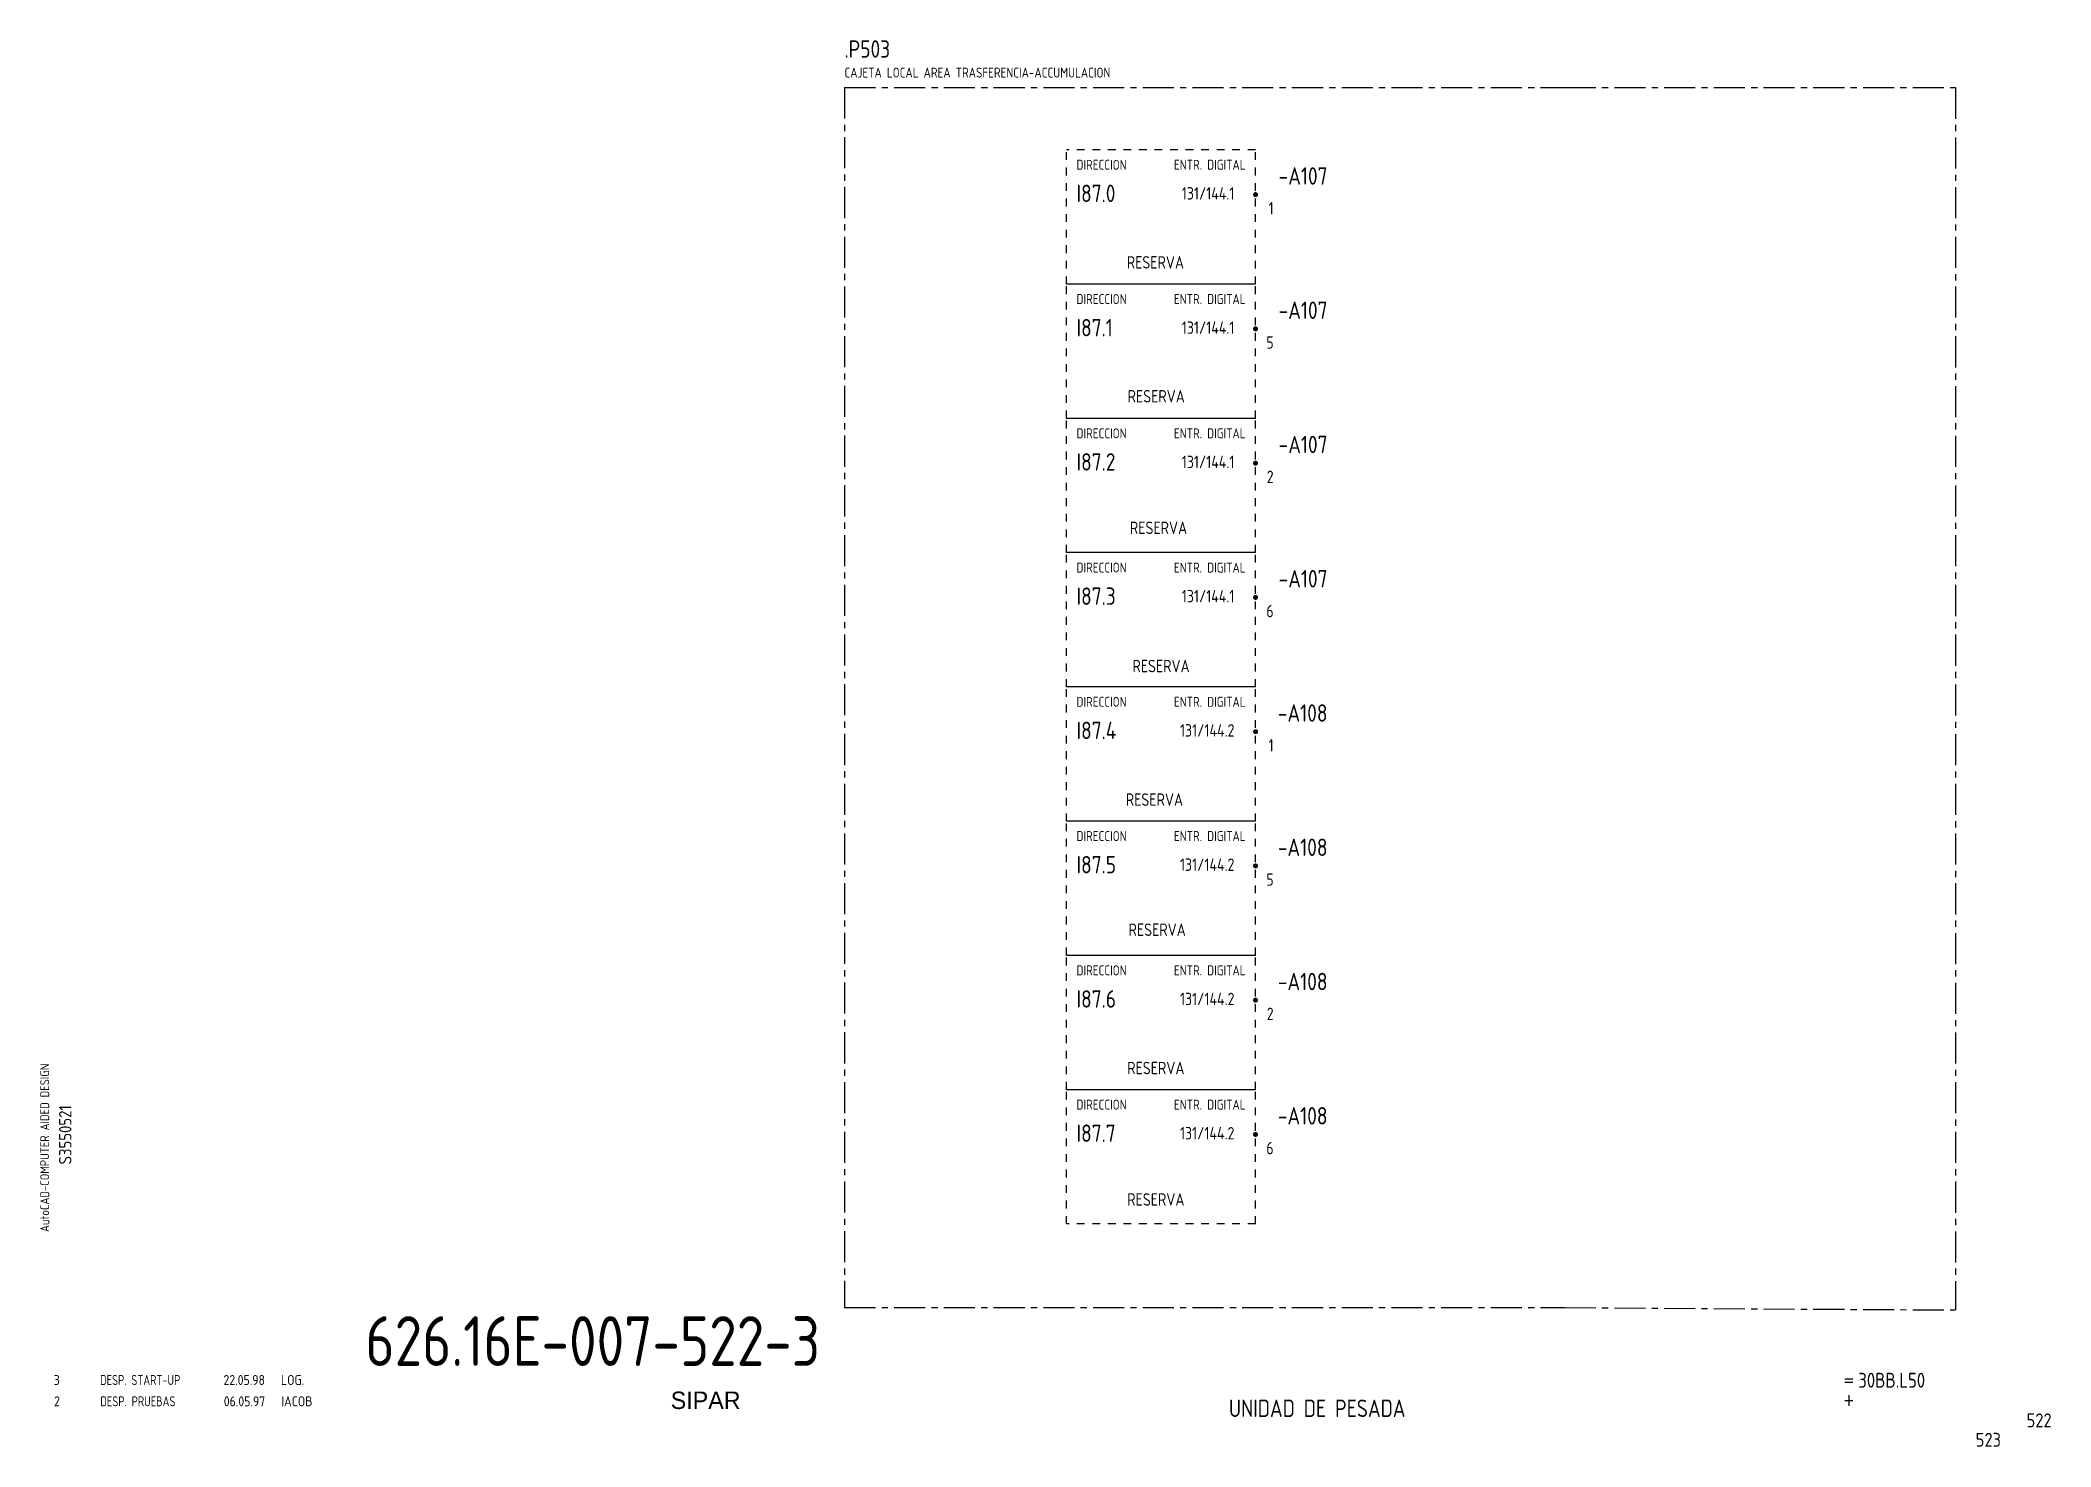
# Model space of a CAD drawing. Extents: x 10 to 414, y 6 to 289.
import ezdxf
from ezdxf.enums import TextEntityAlignment as Align

# ---------------------------------------------------------------- set-up
doc = ezdxf.new("R2010")
doc.units = 0
doc.header["$LTSCALE"] = 5
doc.header["$MEASUREMENT"] = 0
doc.linetypes.add('CENTER', pattern=[2, 1.25, -0.25, 0.25, -0.25])
doc.linetypes.add('HIDDEN1', pattern=[0.625, 0.3125, -0.3125])
doc.layers.get('0').update_dxf_attribs({"linetype": 'CONTINUOUS'})
doc.layers.add('3', color=3, linetype='CONTINUOUS')
doc.layers.add('CART', color=7, linetype='CONTINUOUS')
doc.styles.add('DIN', font='DIN.shx', dxfattribs={"width": 0.85})
doc.styles.add('N', font='ROMANS', dxfattribs={"width": 0.85, "height": 3})
doc.styles.add('X', font='UNIV.SHX', dxfattribs={"height": 3.5})

# ---------------------------------------------------------------- blocks, each defined once
blk = doc.blocks.new('B5-3')
at = {"linetype": 'Continuous', "const_width": 0.5}
blk.add_lwpolyline([(-0.25, 0, 1), (0.25, 0, 1)], format="xyb", close=True, dxfattribs=at)
blk = doc.blocks.new('REV2')
at = {"color": 3, "style": 'DIN'}
for s, width, p in [('2', 0.9, (12.45, 13.79)), ('DESP. PRUEBAS', 0.8, (21.76, 13.79)), ('06.05.97', 0.9, (46.59, 13.79)), ('IACOB', 0.9, (58.16, 13.79))]:
    blk.add_text(s, height=2, dxfattribs=dict(at, width=width)).set_placement(p)
blk = doc.blocks.new('DESP')
at = {"color": 3, "style": 'DIN'}
for s, width, p in [('3', 0.9, (7.45, 13.02)), ('DESP. START-UP', 0.8, (16.76, 13.02)), ('22.05.98', 0.9, (41.59, 13.02)), ('LOG.', 0.9, (53.16, 13.02))]:
    blk.add_text(s, height=2, dxfattribs=dict(at, width=width)).set_placement(p)

msp = doc.modelspace()

# ---------------------------------------------------------------- linework, layer by layer
at = {"color": 3, "linetype": 'CENTER'}
for p, q in [((171.42, 279), (171.42, 33.63)), ((171.42, 279), (316.27, 279)), ((316.27, 279), (394.88, 278.97)), ((394.88, 278.97), (394.88, 33.16)), ((171.42, 33.63), (316.27, 33.63)), ((316.27, 33.63), (394.88, 33.16))]:
    msp.add_line(p, q, dxfattribs=at)
at = {"linetype": 'HIDDEN1'}
for p, q in [((254.09, 266.46), (216.09, 266.46)), ((216.09, 239.46), (216.09, 266.46)), ((254.09, 239.46), (254.09, 266.46)), ((254.09, 239.46), (216.09, 239.46)), ((216.09, 212.46), (216.09, 239.46)), ((254.09, 212.46), (254.09, 239.46)), ((254.09, 212.46), (216.09, 212.46)), ((216.09, 185.46), (216.09, 212.46)), ((254.09, 185.46), (254.09, 212.46)), ((254.09, 185.46), (216.09, 185.46)), ((216.09, 158.46), (216.09, 185.46)), ((254.09, 158.46), (254.09, 185.46)), ((216.09, 131.46), (216.09, 158.46)), ((254.09, 131.46), (254.09, 158.46)), ((254.09, 131.46), (216.09, 131.46)), ((216.09, 104.46), (216.09, 131.46)), ((254.09, 104.46), (254.09, 131.46)), ((216.09, 77.46), (216.09, 104.46)), ((254.09, 104.46), (216.09, 104.46)), ((254.09, 77.46), (254.09, 104.46)), ((254.09, 77.46), (216.09, 77.46)), ((216.09, 50.46), (216.09, 77.46)), ((254.09, 50.46), (254.09, 77.46)), ((254.09, 50.46), (216.09, 50.46))]:
    msp.add_line(p, q, dxfattribs=at)
at = {"linetype": 'Continuous'}
for p, q in [((254.09, 239.46), (216.09, 239.46)), ((254.09, 212.46), (216.09, 212.46)), ((254.09, 185.46), (216.09, 185.46)), ((254.09, 158.46), (216.09, 158.46)), ((254.09, 131.46), (216.09, 131.46)), ((254.09, 104.46), (216.09, 104.46)), ((254.09, 77.46), (216.09, 77.46))]:
    msp.add_line(p, q, dxfattribs=at)

# ---------------------------------------------------------------- block references
at = {"xscale": -1}
for p in [(254.09, 257.46), (254.09, 230.46), (254.09, 203.46), (254.09, 176.46), (254.09, 149.46), (254.09, 122.46), (254.09, 95.46), (254.09, 68.46)]:
    msp.add_blockref('B5-3', p, dxfattribs=at)
at = {"linetype": 'Continuous'}
for name, p in [('DESP', (4.94, 5.06)), ('REV2', (0, 0))]:
    msp.add_blockref(name, p, dxfattribs=at)

# ---------------------------------------------------------------- texts
at = {"color": 3, "style": 'DIN', "width": 0.85}
for s, p in [('.P503', (171.42, 285)), ('I87.0', (218.09, 255.96)), ('I87.1', (218.09, 228.96)), ('I87.2', (218.09, 201.96)), ('I87.3', (218.09, 174.96)), ('I87.4', (218.09, 147.96)), ('I87.5', (218.09, 120.96)), ('I87.6', (218.09, 93.96)), ('I87.7', (218.09, 66.96))]:
    msp.add_text(s, height=3.5, dxfattribs=at).set_placement(p)
at = {"style": 'DIN', "width": 0.85}
msp.add_text('CAJETA LOCAL AREA TRASFERENCIA-ACCUMULACION', height=2, dxfattribs=at).set_placement((171.42, 281))
at = {"color": 1, "style": 'DIN', "width": 0.85}
for p in [(218.09, 262.46), (218.09, 235.46), (218.09, 208.46), (218.09, 181.46), (218.09, 154.46), (218.09, 127.46), (218.09, 100.46), (218.09, 73.46)]:
    msp.add_text('DIRECCION', height=2, dxfattribs=at).set_placement(p)
for p in [(252.09, 262.46), (252.09, 235.46), (252.09, 208.46), (252.09, 181.46), (252.09, 154.46), (252.09, 127.46), (252.09, 100.46), (252.09, 73.46)]:
    msp.add_text('ENTR. DIGITAL', height=2, dxfattribs=at).set_placement(p, align=Align.RIGHT)
at = {"color": 3, "style": 'DIN', "width": 0.85}
for s, p in [('-A107', (268.57, 259.46)), ('-A107', (268.57, 232.46)), ('-A107', (268.57, 205.46)), ('-A107', (268.57, 178.46)), ('-A108', (268.57, 151.46)), ('-A108', (268.57, 124.46)), ('-A108', (268.57, 97.46)), ('-A108', (268.57, 70.46))]:
    msp.add_text(s, height=3.5, dxfattribs=at).set_placement(p, align=Align.RIGHT)
at = {"style": 'DIN', "width": 0.85}
for s, p in [('131/144.1', (249.85, 256.46)), ('1', (257.73, 253.46)), ('131/144.1', (249.85, 229.46)), ('5', (257.73, 226.46)), ('131/144.1', (249.85, 202.46)), ('2', (257.73, 199.46)), ('131/144.1', (249.85, 175.46)), ('6', (257.73, 172.46)), ('131/144.2', (249.85, 148.46)), ('1', (257.73, 145.46)), ('131/144.2', (249.85, 121.46)), ('5', (257.73, 118.46)), ('131/144.2', (249.85, 94.46)), ('2', (257.73, 91.46)), ('131/144.2', (249.85, 67.46)), ('6', (257.73, 64.46))]:
    msp.add_text(s, height=2.5, dxfattribs=at).set_placement(p, align=Align.RIGHT)
for p in [(233.95, 242.59), (234.12, 215.66), (234.58, 189.2), (235.09, 161.41), (233.76, 134.55), (234.31, 108.38), (234.04, 80.57), (234.04, 54.13)]:
    msp.add_text('RESERVA', height=2.5, dxfattribs=at).set_placement(p, align=Align.CENTER)
at = {"color": 2, "insert": (75.07, 31.91), "char_height": 10, "width": 111.0411, "attachment_point": 1, "style": 'DIN'}
msp.add_mtext('626.16E-007-522-3', dxfattribs=at)
at = {"layer": '3', "color": 2, "style": 'DIN', "width": 0.85}
msp.add_text('UNIDAD DE PESADA', height=3.5, dxfattribs=at).set_placement((266.5, 11.64), align=Align.CENTER)
at = {"layer": 'CART', "color": 1, "style": 'DIN', "width": 0.9}
msp.add_text('AutoCAD-COMPUTER AIDED DESIGN', height=1.8, rotation=90, dxfattribs=at).set_placement((11.47, 48.84))
at = {"layer": 'CART', "color": 3, "style": 'N', "width": 0.85}
for s, p in [('=', (372.24, 17.91)), ('+', (372.24, 13.87))]:
    msp.add_text(s, height=2.5, dxfattribs=at).set_placement(p)
at = {"layer": 'CART', "color": 3, "style": 'DIN', "width": 0.9, "flags": 1}
msp.add_attdef('S3550521', text='', height=2.5, rotation=90, dxfattribs=at).set_placement((15.95, 68.38), align=Align.CENTER)
at = {"layer": 'CART', "color": 3, "style": 'DIN', "width": 0.85}
msp.add_attdef('30BB.L50', text='', height=3, dxfattribs=at).set_placement((375.33, 16.63), align=Align.BOTTOM_LEFT)
at = {"layer": 'CART', "color": 6, "style": 'X', "flags": 1}
msp.add_attdef('SIPAR', text='', height=3.5, dxfattribs=at).set_placement((143.5, 15), align=Align.MIDDLE)
at = {"layer": 'CART', "color": 2, "style": 'DIN', "width": 0.9, "flags": 1}
msp.add_attdef('522', text='', height=2.8, dxfattribs=at).set_placement((414.2, 9.56), align=Align.RIGHT)
at = {"layer": 'CART', "color": 7, "style": 'DIN', "width": 0.9, "flags": 1}
msp.add_attdef('523', (398.93, 5.65), '', height=2.8, dxfattribs=at)

doc.saveas('drawing.dxf')
